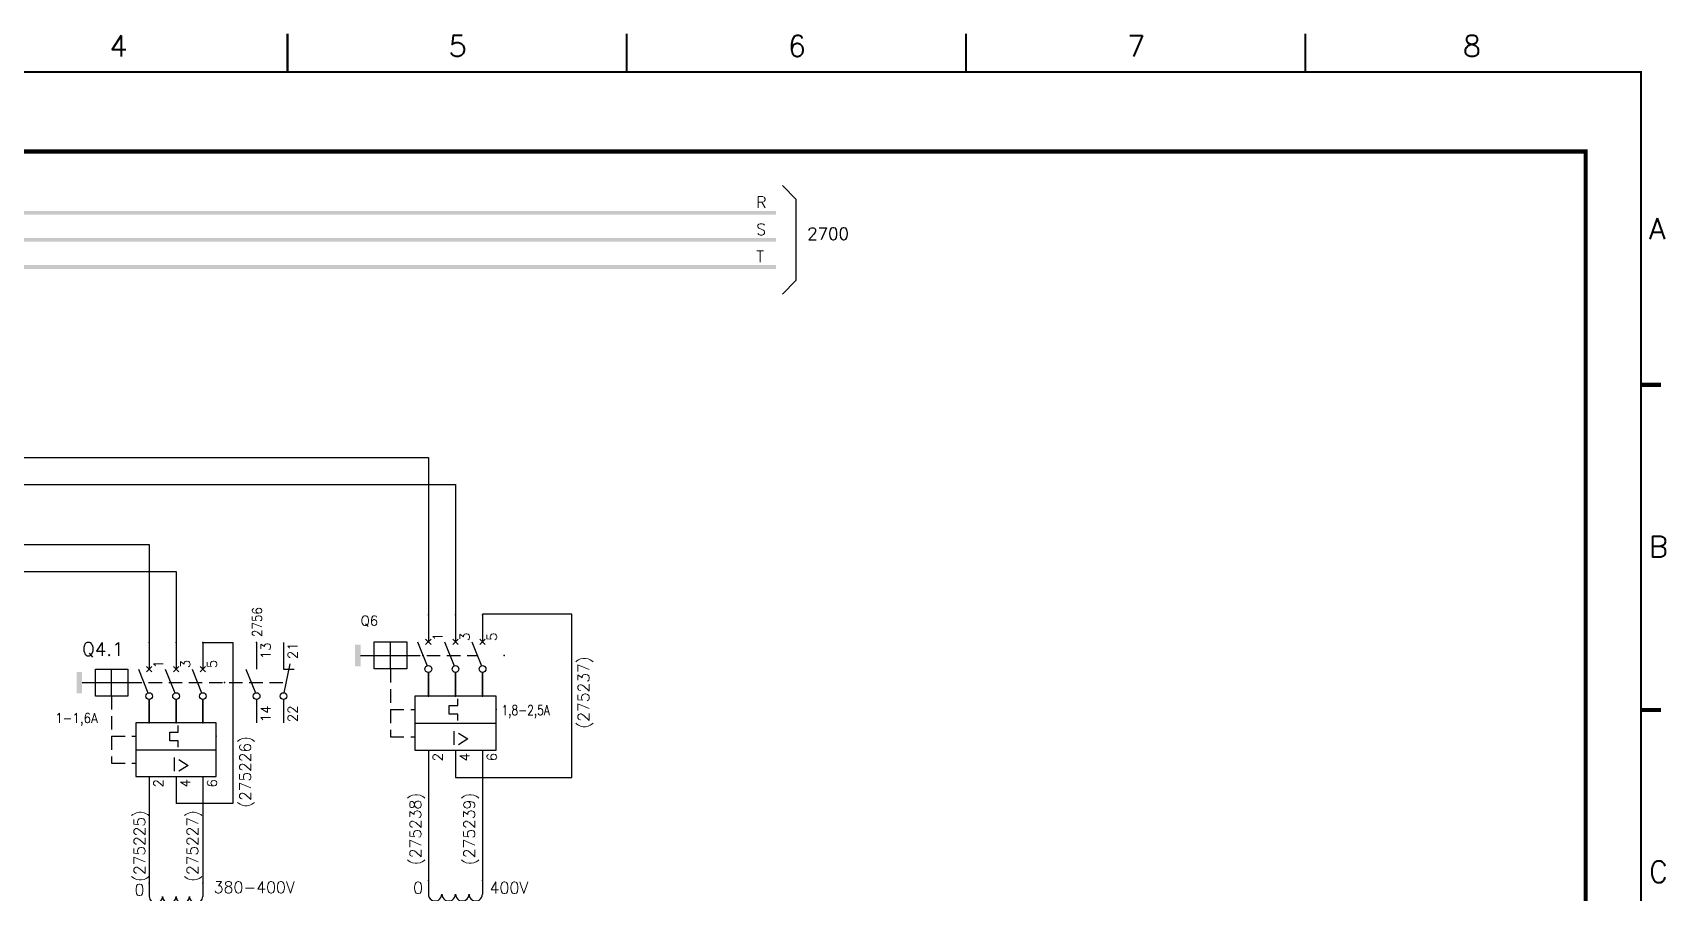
# Model space of a CAD drawing. Extents: x 12 to 526, y -7 to 367.
# Drawn here: x 222.1 to 526.2, y 206.4 to 366.6 of the extents above; entities that cross this region are included whole.
import ezdxf
from ezdxf.enums import TextEntityAlignment as Align

# ---------------------------------------------------------------- set-up
doc = ezdxf.new("R2010")
doc.units = 0
doc.header["$LTSCALE"] = 10
doc.header["$MEASUREMENT"] = 0
doc.linetypes.add('DASHDOT', pattern=[1, 0.5, -0.25, 0, -0.25])
doc.linetypes.add('HIDDEN', pattern=[0.375, 0.25, -0.125])
doc.layers.get('0').update_dxf_attribs({"linetype": 'CONTINUOUS'})
for name, color, linetype in [('1', 7, 'CONTINUOUS'), ('10', 5, 'CONTINUOUS'), ('102', 7, 'CONTINUOUS'), ('2', 7, 'CONTINUOUS'), ('8', 1, 'CONTINUOUS'), ('9', 6, 'CONTINUOUS'), ('DIBUJO', 7, 'CONTINUOUS'), ('NODE', 7, 'CONTINUOUS')]:
    doc.layers.add(name, color=color, linetype=linetype)
doc.styles.add('ROMANS', font='romans')
doc.styles.get("Standard").update_dxf_attribs({"font": 'simplex'})

# ---------------------------------------------------------------- blocks, each defined once
blk = doc.blocks.new('NOD', base_point=(237.5, 170))
at = {"layer": 'NODE'}
blk.add_point((237.5, 170), dxfattribs=at)
blk = doc.blocks.new('KK')
for p, q in [((170.54, 197.03), (170.54, 201.39)), ((175.54, 197.03), (175.54, 201.39)), ((180.54, 197.03), (180.54, 201.41)), ((170.54, 187.03), (170.54, 182.03)), ((175.54, 187.03), (175.54, 182.03)), ((180.54, 187.03), (180.54, 182.03))]:
    blk.add_line(p, q)
for p in [(168.04, 194.53), (183.04, 194.53)]:
    blk.add_point(p)
at = {"layer": '102'}
for p, q in [((170.54, 212.03), (170.54, 207.03)), ((175.54, 212.03), (175.54, 207.03)), ((180.54, 212.03), (180.54, 207.03)), ((168.54, 207.03), (170.31, 202.61)), ((173.54, 207.03), (175.31, 202.61)), ((178.54, 207.03), (180.31, 202.61)), ((170.54, 201.4), (170.54, 197.03)), ((175.54, 201.4), (175.54, 197.03)), ((180.54, 201.4), (180.54, 197.03)), ((183.04, 197.03), (168.04, 197.03)), ((168.04, 197.03), (168.04, 192.03)), ((175.96, 195.31), (175.96, 196.53)), ((183.04, 192.03), (183.04, 197.03)), ((174.36, 195.31), (175.96, 195.31)), ((174.36, 193.71), (174.36, 195.31)), ((175.96, 193.71), (174.36, 193.71)), ((175.96, 192.53), (175.96, 193.71)), ((168.04, 192.03), (183.04, 192.03)), ((168.04, 192.03), (168.04, 187.03)), ((183.04, 187.03), (183.04, 192.03)), ((168.04, 187.03), (183.04, 187.03))]:
    blk.add_line(p, q, dxfattribs=at)
for centre in [(170.54, 202.03), (175.54, 202.03), (180.54, 202.03)]:
    blk.add_circle(centre, 0.625, dxfattribs=at)
for p in [(169.54, 204.53), (174.54, 204.53), (179.54, 204.53), (184.54, 204.53)]:
    blk.add_point(p, dxfattribs=at)
at = {"layer": '2', "linetype": 'HIDDEN'}
for p, q in [((163.54, 202.03), (163.54, 189.53)), ((163.54, 194.53), (168.04, 194.53)), ((163.54, 189.53), (168.04, 189.53))]:
    blk.add_line(p, q, dxfattribs=at)
at = {"layer": '2'}
blk.add_trace([(158.04, 206.53), (157.04, 206.53), (158.04, 202.53), (157.04, 202.53)], dxfattribs=at)
at = {"layer": 'DIBUJO'}
for p, q in [((160.54, 202.03), (160.54, 207.03)), ((160.54, 207.03), (166.54, 207.03)), ((163.54, 202.03), (163.54, 207.03)), ((166.54, 207.03), (166.54, 202.03)), ((171.04, 207.53), (170.04, 206.53)), ((170.04, 207.53), (171.04, 206.53)), ((175.04, 207.53), (176.04, 206.53)), ((176.04, 207.53), (175.04, 206.53)), ((180.04, 207.53), (181.04, 206.53)), ((181.04, 207.53), (180.04, 206.53)), ((158.04, 204.53), (166.54, 204.53)), ((166.54, 202.03), (160.54, 202.03))]:
    blk.add_line(p, q, dxfattribs=at)
at = {"layer": '2'}
for p in [(170.54, 212.03), (175.54, 212.03), (180.54, 212.03), (170.54, 197.03), (175.54, 197.03), (180.54, 197.03)]:
    blk.add_blockref('NOD', p, dxfattribs=at)
at = {"layer": '102'}
blk.add_text('I>', height=2.52, dxfattribs=at).set_placement((176.51, 188.04), align=Align.CENTER)
at = {"layer": 'DIBUJO', "color": 1, "style": 'ROMANS'}
for s, p in [('1', (173.15, 207.2)), ('3', (178.15, 207.2)), ('5', (183.15, 207.2)), ('2', (173.15, 185.01)), ('4', (178.15, 185.01)), ('6', (183.15, 185.01))]:
    blk.add_text(s, height=1.8, rotation=90, dxfattribs=at).set_placement(p)
at = {"layer": 'DIBUJO', "color": 6, "style": 'ROMANS'}
blk.add_attdef('REFERENCIA', (158.04, 210.03), '', height=1.8, dxfattribs=at)
at = {"layer": 'DIBUJO', "color": 6, "style": 'ROMANS', "width": 0.8}
blk.add_attdef('REGULACION', (184.04, 193.53), '', height=1.8, dxfattribs=at)
blk = doc.blocks.new('$060303')
at = {"layer": '2'}
for p, q in [((0, 0), (2.5, 0)), ((0, -10), (2.5, -10))]:
    blk.add_line(p, q, dxfattribs=at)
for centre in [(2.5, -1.25), (2.5, -3.75), (2.5, -6.25), (2.5, -8.75)]:
    blk.add_arc(centre, 1.25, 270, 90, dxfattribs=at)
for p in [(0, 0), (0, -10)]:
    blk.add_blockref('NOD', p, dxfattribs=at)
at = {"layer": '8'}
for tag, p in [('1A', (1.5, -3.325)), ('2A', (1.5, -13.325))]:
    blk.add_attdef(tag, text='', height=2.15, dxfattribs=at).set_placement(p, align=Align.RIGHT)
at = {"layer": '9'}
blk.add_attdef('ID', text='', height=2.15, dxfattribs=at).set_placement((0, 1.175), align=Align.CENTER)
blk = doc.blocks.new('newcajec')
at = {"layer": '1'}
for points in [[(191.5, 272.5, 0.3, 0.3, 0), (191.5, 277.91, 0.3, 0.3, 0)], [(239.5, 272.5, 0.3, 0.3, 0), (239.5, 277.91, 0.3, 0.3, 0)], [(287.5, 272.5, 0.3, 0.3, 0), (287.5, 277.91, 0.3, 0.3, 0)], [(335.5, 272.5, 0.3, 0.3, 0), (335.5, 277.91, 0.3, 0.3, 0)], [(383.01, 228.23, 0.6, 0.6, 0), (385.82, 228.23, 0.6, 0.6, 0)], [(383.01, 182.23, 0.6, 0.6, 0), (385.82, 182.23, 0.6, 0.6, 0)]]:
    blk.add_lwpolyline(points, format="xyseb", dxfattribs=at)
at = {"layer": '1', "const_width": 0.3}
blk.add_lwpolyline([(0, 0), (0, 272.5), (383, 272.5), (383, 0)], close=True, dxfattribs=at)
at = {"layer": '1', "style": 'ROMANS'}
for s, p in [('4', (166.29, 274.68)), ('5', (214.29, 274.68)), ('6', (262.29, 274.68)), ('7', (310.29, 274.68)), ('8', (357.79, 274.68)), ('A', (384.13, 248.84)), ('B', (384.13, 203.84)), ('C', (384.13, 157.84))]:
    blk.add_text(s, height=3, dxfattribs=at).set_placement(p)
at = {"layer": '10', "style": 'ROMANS'}
for tag, p in [('REV41', (3.5, 18.74)), ('REV43', (77.7, 18.74)), ('REV31', (3.5, 14.58)), ('REV33', (77.7, 14.58)), ('REV21', (3.5, 10.42)), ('REV23', (77.7, 10.42)), ('REV11', (3.5, 6.27)), ('REV13', (77.7, 6.27))]:
    blk.add_attdef(tag, text='', height=2.5, dxfattribs=at).set_placement(p, align=Align.MIDDLE)
for tag, p, height in [('REV42', (8, 17.49), 2.5), ('DOCUMENTTYPE', (216.43, 16.8), 2.5), ('NOTA', (305.32, 15.8), 3), ('SHEETNAME1', (100.5, 15.83), 2.5), ('DESIGNCHECK', (180.74, 14.83), 2.5), ('REV32', (8, 13.33), 2.5), ('SHEETNAME2', (100.5, 11.67), 2.5), ('OBJECT', (216.43, 12.4), 2.5), ('REV22', (8, 9.17), 2.5), ('ORDER', (305.32, 7.3), 4.5), ('SHEETNAME3', (100.5, 7.51), 2.5), ('DRAWINGCHECK', (180.53, 7.71), 2.5), ('CUSTOMER', (216.43, 8.08), 2.5), ('REV12', (8, 5.01), 2.5), ('SHEETNAME4', (100.5, 3.35), 2.5), ('DOCUMENT_ID', (305.32, 0.93), 4.4), ('USER', (180.63, 0.71), 2.5), ('DEPARTMENT', (271.93, 1.05), 2.5)]:
    blk.add_attdef(tag, p, '', height=height, dxfattribs=at)
for tag, width, p, p2 in [('REV44', 1.221199, (84.53, 17.49), (98.48, 17.49)), ('REV34', 1.221199, (84.53, 13.33), (98.48, 13.33)), ('REV24', 1.221199, (84.53, 9.17), (98.48, 9.17)), ('REV14', 1.221199, (84.53, 5.01), (98.48, 5.01)), ('CREATED2', 7.039915, (282.71, 1.05), (301.14, 1.05))]:
    blk.add_attdef(tag, text='', height=2.5, dxfattribs=dict(at, width=width)).set_placement(p, p2, align=Align.FIT)
for tag, p in [('SHEET', (382, 7.43)), ('NEXTSHEET', (382, 0.5))]:
    blk.add_attdef(tag, text='', height=2.5, dxfattribs=at).set_placement(p, align=Align.RIGHT)
blk = doc.blocks.new('IATR1A1C')
for p, q in [((0, -7.5), (0, -3.14)), ((5, -7.5), (5, -3.14)), ((10, -7.5), (10, -3.12)), ((0, -17.5), (0, -22.5)), ((5, -17.5), (5, -22.5)), ((10, -17.5), (10, -22.5))]:
    blk.add_line(p, q)
for p in [(-2.5, -10), (12.5, -10)]:
    blk.add_point(p)
at = {"layer": '102'}
for p, q in [((0, 7.5), (0, 2.5)), ((5, 7.5), (5, 2.5)), ((10, 7.5), (10, 2.5)), ((20, 7.5), (20, 2.5)), ((25, 7.5), (25, 2.5)), ((25.13, -1.89), (26.25, 3.5)), ((-2, 2.5), (-0.23, -1.92)), ((3, 2.5), (4.77, -1.92)), ((8, 2.5), (9.77, -1.92)), ((18, 2.5), (19.77, -1.92)), ((25, 2.5), (27, 2.5)), ((0, -3.12), (0, -7.5)), ((5, -3.12), (5, -7.5)), ((10, -3.12), (10, -7.5)), ((20, -3.12), (20, -7.5)), ((25, -3.12), (25, -7.5)), ((12.5, -7.5), (-2.5, -7.5)), ((-2.5, -7.5), (-2.5, -12.5)), ((5.42, -9.22), (5.42, -8)), ((12.5, -12.5), (12.5, -7.5)), ((3.82, -9.22), (5.42, -9.22)), ((3.82, -10.82), (3.82, -9.22)), ((5.42, -10.82), (3.82, -10.82)), ((5.42, -12), (5.42, -10.82)), ((-2.5, -12.5), (12.5, -12.5)), ((-2.5, -12.5), (-2.5, -17.5)), ((12.5, -17.5), (12.5, -12.5)), ((-2.5, -17.5), (12.5, -17.5))]:
    blk.add_line(p, q, dxfattribs=at)
for centre in [(0, -2.5), (5, -2.5), (10, -2.5), (20, -2.5), (25, -2.5)]:
    blk.add_circle(centre, 0.625, dxfattribs=at)
for p in [(-1, 0), (4, 0), (9, 0), (14, 0), (19, 0)]:
    blk.add_point(p, dxfattribs=at)
at = {"layer": '2', "linetype": 'HIDDEN'}
for p, q in [((-3.86, 0), (25.46, 0)), ((-7, -2.5), (-7, -15)), ((-7, -10), (-2.5, -10)), ((-7, -15), (-2.5, -15))]:
    blk.add_line(p, q, dxfattribs=at)
at = {"layer": '2'}
blk.add_trace([(-12.5, 2), (-13.5, 2), (-12.5, -2), (-13.5, -2)], dxfattribs=at)
at = {"layer": 'DIBUJO'}
for p, q in [((-12.5, 0), (-4, 0)), ((-10, -2.5), (-10, 2.5)), ((-10, 2.5), (-4, 2.5)), ((-7, -2.5), (-7, 2.5)), ((-4, 2.5), (-4, -2.5)), ((0.5, 3), (-0.5, 2)), ((-0.5, 3), (0.5, 2)), ((4.5, 3), (5.5, 2)), ((5.5, 3), (4.5, 2)), ((9.5, 3), (10.5, 2)), ((10.5, 3), (9.5, 2)), ((-4, -2.5), (-10, -2.5))]:
    blk.add_line(p, q, dxfattribs=at)
at = {"layer": '2'}
for p in [(0, 7.5), (5, 7.5), (10, 7.5), (20, 7.5), (0, -7.5), (5, -7.5), (10, -7.5)]:
    blk.add_blockref('NOD', p, dxfattribs=at)
at = {"layer": '102'}
blk.add_text('I>', height=2.52, dxfattribs=at).set_placement((5.97, -16.49), align=Align.CENTER)
at = {"layer": 'DIBUJO', "color": 1, "style": 'ROMANS'}
for s, p in [('13', (22.61, 4.39)), ('21', (27.61, 4.39)), ('1', (2.61, 2.68)), ('3', (7.61, 2.68)), ('5', (12.61, 2.68)), ('14', (22.61, -7.37)), ('22', (27.61, -7.37)), ('2', (2.61, -19.52)), ('4', (7.61, -19.52)), ('6', (12.61, -19.52))]:
    blk.add_text(s, height=1.8, rotation=90, dxfattribs=at).set_placement(p)
at = {"layer": 'DIBUJO', "color": 6, "style": 'ROMANS', "width": 0.8}
for p in [(21, 8.5), (26, 8.5)]:
    blk.add_attdef('PAGCAUXABIERTO1', p, '', height=1.8, rotation=90, dxfattribs=at)
at = {"layer": 'DIBUJO', "color": 6, "style": 'ROMANS'}
blk.add_attdef('REFERENCIA', (-12.5, 5.5), '', height=1.8, dxfattribs=at)
at = {"layer": 'DIBUJO', "color": 6, "style": 'ROMANS', "width": 0.8}
blk.add_attdef('REGULACION', (13.5, -11), '', height=1.8, dxfattribs=at)
blk = doc.blocks.new('TRAFO')
at = {"layer": '2'}
for p, q in [((226.86, 189.08), (226.86, 186.58)), ((236.86, 189.08), (236.86, 186.58))]:
    blk.add_line(p, q, dxfattribs=at)
for centre in [(228.11, 186.58), (230.61, 186.58), (233.11, 186.58), (235.61, 186.58)]:
    blk.add_arc(centre, 1.25, 180, 0, dxfattribs=at)
at = {"layer": '2', "rotation": 270}
for p in [(226.86, 189.08), (236.86, 189.08)]:
    blk.add_blockref('NOD', p, dxfattribs=at)
at = {"layer": '8'}
for tag, p in [('2A', (225.98, 186.74)), ('380-400V', (253.99, 187.22))]:
    blk.add_attdef(tag, text='', height=2.15, dxfattribs=at).set_placement(p, align=Align.RIGHT)
at = {"layer": '9'}
blk.add_attdef('ID', text='', height=2.15, dxfattribs=at).set_placement((219.58, 181.92), align=Align.CENTER)

msp = doc.modelspace()

# ---------------------------------------------------------------- linework, layer by layer
at = {"layer": '2', "color": 7}
for p, q in [((361.7, 338.06), (364.22, 335.54)), ((364.22, 335.54), (364.22, 320.39)), ((364.22, 320.39), (361.7, 317.86)), ((322.46, 258.25), (305.86, 258.25)), ((322.46, 227.83), (322.46, 258.25)), ((253.77, 252.99), (259.37, 252.99)), ((259.37, 252.99), (259.37, 222.99)), ((295.76, 227.83), (295.76, 216.66)), ((300.81, 227.83), (322.46, 227.83)), ((305.86, 227.83), (305.86, 216.66)), ((243.77, 222.99), (243.77, 208.16)), ((259.37, 222.99), (248.77, 222.99)), ((253.77, 222.99), (253.77, 208.16))]:
    msp.add_line(p, q, dxfattribs=at)
at = {"layer": '2'}
for p, q in [((114.07, 287.42), (295.76, 287.42)), ((295.76, 287.42), (295.76, 258.13)), ((124.17, 282.37), (300.81, 282.37)), ((300.81, 282.37), (300.81, 258.13)), ((186.91, 271.21), (243.77, 271.21)), ((243.77, 271.21), (243.77, 252.99)), ((191.96, 266.16), (248.77, 266.16)), ((248.77, 266.16), (248.77, 252.99)), ((295.76, 216.66), (295.76, 213.66)), ((305.86, 216.66), (305.86, 213.66)), ((295.76, 213.66), (295.76, 211.14)), ((305.86, 213.66), (305.86, 211.14)), ((295.76, 211.14), (295.76, 208.61)), ((305.86, 211.14), (305.86, 208.61))]:
    msp.add_line(p, q, dxfattribs=at)
at = {"layer": '2', "color": 7, "linetype": 'HIDDEN'}
msp.add_line((291.72, 250.55), (304.85, 250.55), dxfattribs=at)
at = {"layer": '2', "color": 3, "linetype": 'DASHDOT', "const_width": 0.778}
msp.add_lwpolyline([(23.4, 344.41), (511.32, 344.41), (511.32, 32.11)], dxfattribs=at)
at = {"layer": '2'}
for points in [[(53.71, 333.36), (53.71, 332.66), (360.5, 333.36), (360.5, 332.66)], [(58.78, 328.31), (58.78, 327.61), (360.49, 328.31), (360.49, 327.61)], [(63.84, 323.26), (63.84, 322.56), (360.52, 323.26), (360.52, 322.56)]]:
    msp.add_trace(points, dxfattribs=at)

# ---------------------------------------------------------------- block references
at = {"layer": '2', "color": 7, "xscale": 1.316436673167, "yscale": 1.316436673167, "zscale": 1.316436673167}
msp.add_blockref('newcajec', (17.43, 0.5), dxfattribs=at)
at = {"layer": '2', "color": 7}
ref = msp.add_blockref('IATR1A1C', (243.77, 245.49), dxfattribs=at)
ref.add_attrib('REFERENCIA', 'Q4.1', (231.27, 250.49), dxfattribs={"layer": 'DIBUJO', "color": 6, "height": 2.5, "style": 'ROMANS'})
ref.add_attrib('REGULACION', '1-1,6A', (226.27, 237.99), dxfattribs={"layer": 'DIBUJO', "color": 6, "height": 1.8, "style": 'ROMANS', "width": 0.9})
ref.add_attrib('PAGCAUXABIERTO1', '2756', (264.77, 253.99), dxfattribs={"layer": 'DIBUJO', "color": 6, "height": 1.8, "rotation": 90, "style": 'ROMANS', "width": 0.9})
at = {"layer": '2', "color": 7, "xscale": 1.01, "yscale": 1.01, "zscale": 1.01}
msp.add_blockref('KK', (123.52, 43.98), dxfattribs=at).add_auto_attribs({'REFERENCIA': 'Q6', 'REGULACION': '1,8-2,5A'})
at = {"layer": '2', "color": 7}
msp.add_blockref('TRAFO', (16.9, 19.07), dxfattribs=at).add_auto_attribs({'2A': '0', '380-400V': '380-400V', 'ID': 'T4'})
ref = msp.add_blockref('$060303', (305.86, 208.61), dxfattribs=dict(at, xscale=1.01, yscale=1.01, zscale=1.01, rotation=270))
ref.add_attrib('ID', 'T5', dxfattribs={"layer": '9', "height": 2.171}).set_placement((289.2, 202.53), align=Align.CENTER)
ref.add_attrib('1A', '400V', dxfattribs={"layer": '8', "height": 2.171}).set_placement((314.41, 206.2), align=Align.RIGHT)
ref.add_attrib('2A', '0', dxfattribs={"layer": '8', "height": 2.17}).set_placement((294.79, 206.2), align=Align.RIGHT)

# ---------------------------------------------------------------- texts
at = {"layer": '2', "color": 6}
for s, height, p in [('R', 2.12, (356.85, 333.9)), ('S', 2.12, (356.85, 328.85)), ('2700', 2.272, (366.32, 327.96)), ('T', 2.12, (356.85, 323.8))]:
    msp.add_text(s, height=height, dxfattribs=at).set_placement(p)
for s, height, p in [('(275237)', 2.121, (325.73, 236.92)), ('(275226)', 2.1, (262.71, 222.2)), ('(275238)', 2.121, (294.41, 211.5)), ('(275239)', 2.121, (304.45, 211.5)), ('(275225)', 2.1, (243, 208.39)), ('(275227)', 2.1, (252.87, 208.39))]:
    msp.add_text(s, height=height, rotation=90, dxfattribs=at).set_placement(p)

doc.saveas('drawing.dxf')
